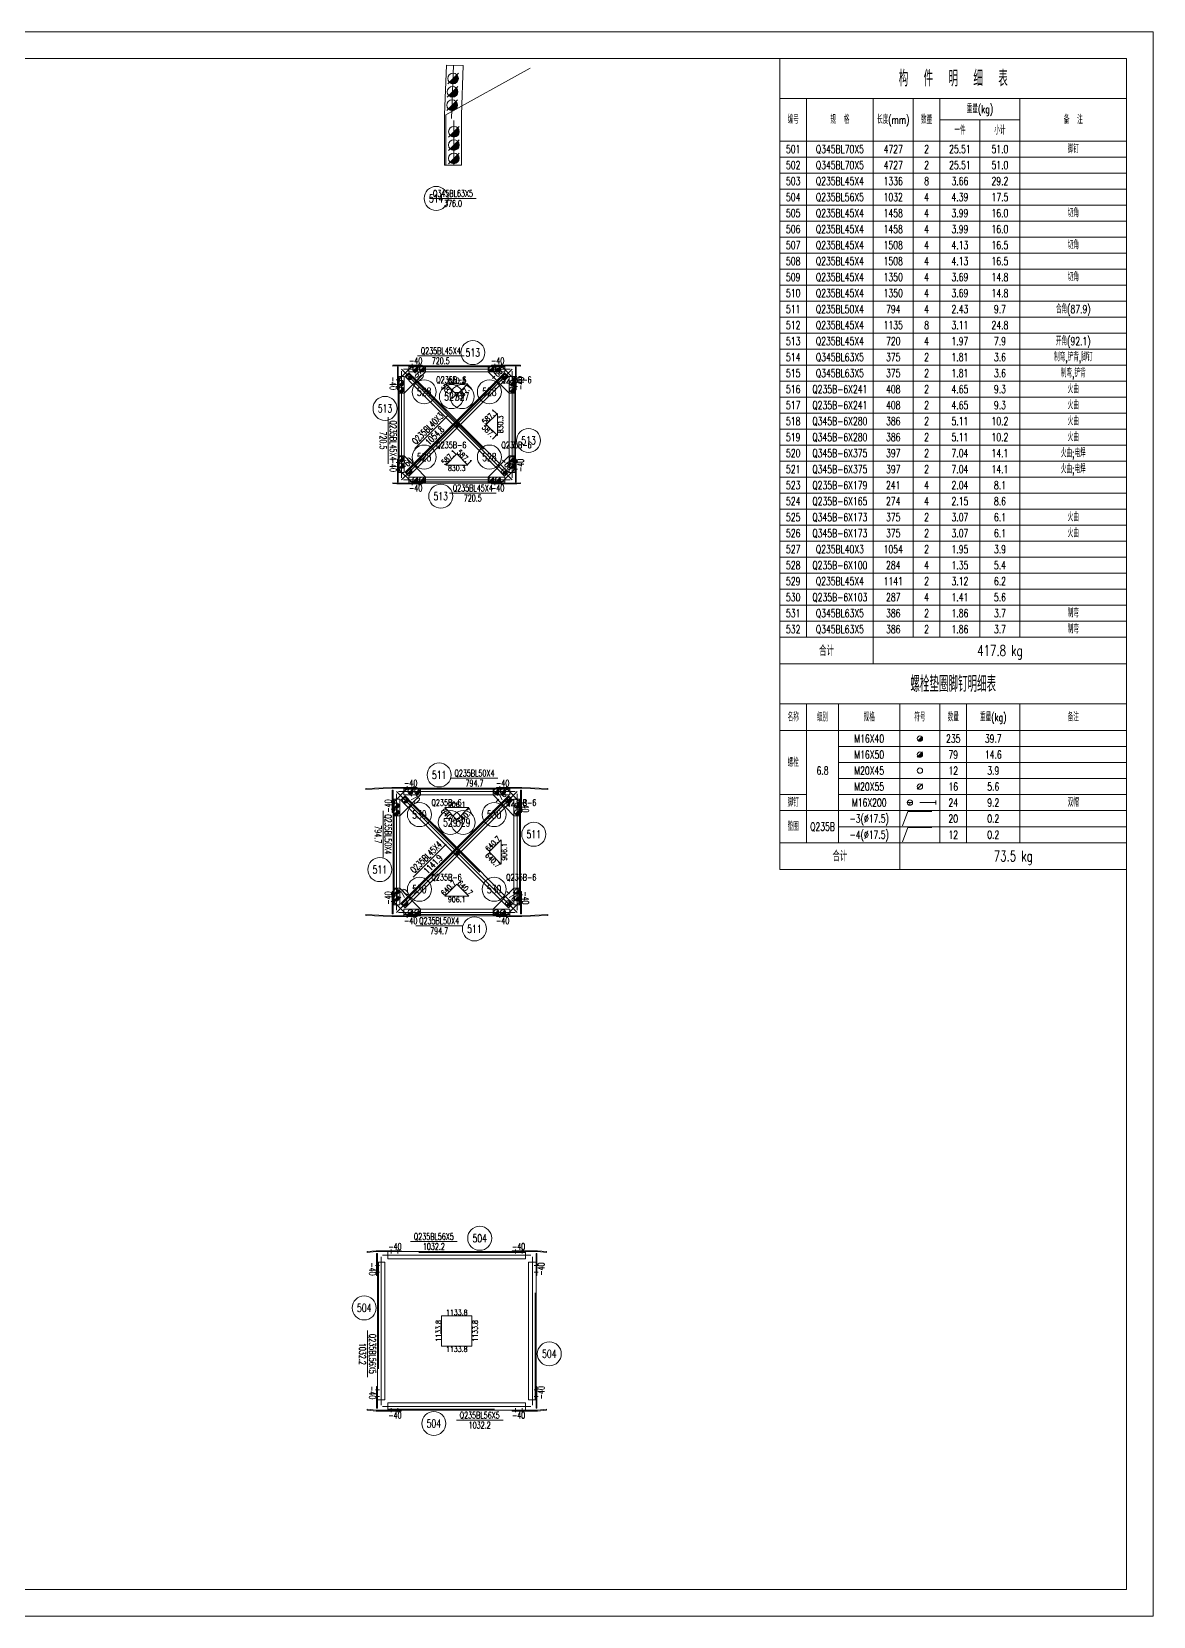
# Model space of a CAD drawing. Extents: x 0 to 841, y 0 to 594.
# Drawn here: x 420 to 841, y 0 to 594 of the extents above; entities that cross this region are included whole.
import ezdxf
from ezdxf.enums import TextEntityAlignment as Align

# ---------------------------------------------------------------- set-up
doc = ezdxf.new("R2010")
doc.units = 0
doc.header["$LTSCALE"] = 20
doc.header["$MEASUREMENT"] = 0
doc.linetypes.add('Dash', pattern=[2.75, 2, -0.75])
doc.linetypes.add('DashDot', pattern=[15.6, 9, -3, 0.6, -3])
doc.layers.get('0').update_dxf_attribs({"linetype": 'CONTINUOUS', "lineweight": 25})
doc.styles.get("Standard").update_dxf_attribs({"font": 'simplex', "width": 0.7, "bigfont": 'gbhzfs.shx'})

# ---------------------------------------------------------------- blocks, each defined once
blk = doc.blocks.new('M16X40S')
at = {"color": 3, "linetype": 'Continuous', "lineweight": 13}
blk.add_line((-0.707, -0.707), (0.707, 0.707), dxfattribs=at)
blk.add_circle((0, 0), 1, dxfattribs=at)
for radius in [0.9, 0.8, 0.7, 0.6, 0.5, 0.4, 0.3, 0.2, 0.1]:
    blk.add_arc((0, 0), radius, 225, 45, dxfattribs=at)
blk = doc.blocks.new('M16X50S')
at = {"color": 3, "linetype": 'Continuous', "lineweight": 13}
blk.add_line((-1, -1), (1, 1), dxfattribs=at)
blk.add_circle((0, 0), 1, dxfattribs=at)
for radius in [0.9, 0.8, 0.7, 0.6, 0.5, 0.4, 0.3, 0.2, 0.1]:
    blk.add_arc((0, 0), radius, 225, 45, dxfattribs=at)
blk = doc.blocks.new('M20X45S')
at = {"color": 3, "linetype": 'Continuous', "lineweight": 13}
blk.add_circle((0, 0), 1, dxfattribs=at)
blk = doc.blocks.new('M20X55S')
at = {"color": 3, "linetype": 'Continuous', "lineweight": 13}
blk.add_line((-1, -1), (1, 1), dxfattribs=at)
blk.add_circle((0, 0), 1, dxfattribs=at)
blk = doc.blocks.new('StepBoltML')
at = {"color": 3, "linetype": 'Continuous', "lineweight": 13}
for p, q in [((-4.75, 0), (-2.75, 0)), ((-3.75, 0), (-3.75, -1)), ((0, 0), (6, 0)), ((6, -0.75), (6, 0.75))]:
    blk.add_line(p, q, dxfattribs=at)
blk.add_circle((-3.75, 0), 1, dxfattribs=at)
blk = doc.blocks.new('WasherML')
at = {"color": 3, "linetype": 'Continuous', "lineweight": 13}
for p, q in [((-6.5, -2.7), (-4.5, 2.7)), ((-4.5, 2.7), (4.5, 2.7))]:
    blk.add_line(p, q, dxfattribs=at)

msp = doc.modelspace()

# ---------------------------------------------------------------- linework, layer by layer
at = {"color": 7, "linetype": 'Continuous', "lineweight": 18}
for p, q in [((0, 594), (841, 594)), ((841, 0), (841, 594)), ((25, 584), (831, 584)), ((831, 10), (831, 584)), ((25, 10), (831, 10)), ((0, 0), (841, 0))]:
    msp.add_line(p, q, dxfattribs=at)
at = {"color": 1, "linetype": 'Dash', "lineweight": 0}
for p, q in [((575.78, 562.87), (607.43, 580.36)), ((575.78, 544.02), (575.78, 562.87)), ((557.91, 464.78), (557.91, 459.78)), ((558.31, 464.78), (558.31, 428.78)), ((560.16, 464.78), (559.31, 464.78)), ((560.16, 458.53), (560.16, 464.78)), ((560.52, 464.71), (561.93, 466.13)), ((563.43, 461.8), (560.52, 464.71)), ((561.65, 465.84), (598.93, 428.57)), ((597.86, 468.34), (561.86, 468.34)), ((561.86, 467.34), (561.86, 466.49)), ((561.86, 466.49), (568.11, 466.49)), ((561.93, 466.13), (564.84, 463.22)), ((591.61, 466.49), (597.86, 466.49)), ((597.86, 466.49), (597.86, 467.34)), ((600.42, 464.78), (599.57, 464.78)), ((599.57, 464.78), (599.57, 458.53)), ((601.42, 428.78), (601.42, 464.78)), ((601.82, 459.78), (601.82, 464.78)), ((594.89, 463.22), (596.3, 461.8)), ((579.86, 445.37), (578.45, 446.78)), ((579.86, 448.2), (581.28, 446.78)), ((557.91, 433.78), (557.91, 428.78)), ((560.16, 428.78), (560.16, 435.03)), ((599.57, 435.03), (599.57, 428.78)), ((601.82, 428.78), (601.82, 433.78)), ((559.31, 428.78), (560.16, 428.78)), ((564.84, 430.34), (563.43, 431.76)), ((597.8, 427.44), (594.89, 430.34)), ((596.3, 431.76), (599.21, 428.85)), ((599.21, 428.85), (597.8, 427.44)), ((599.57, 428.78), (600.42, 428.78)), ((568.11, 427.07), (561.86, 427.07)), ((561.86, 427.07), (561.86, 426.22)), ((561.86, 425.22), (597.86, 425.22)), ((597.86, 427.07), (591.61, 427.07)), ((597.86, 426.22), (597.86, 427.07)), ((560.01, 310.02), (599.72, 310.02)), ((560.01, 307.92), (560.01, 309.02)), ((599.72, 309.02), (599.72, 307.92)), ((555.96, 301.37), (555.96, 306.37)), ((556.36, 266.66), (556.36, 306.37)), ((557.36, 306.37), (558.46, 306.37)), ((558.46, 306.37), (558.46, 300.12)), ((558.91, 305.92), (560.5, 307.51)), ((561.58, 303.25), (558.91, 305.92)), ((566.26, 307.92), (560.01, 307.92)), ((560.22, 307.23), (600.57, 266.87)), ((560.5, 307.51), (563.17, 304.84)), ((599.72, 307.92), (593.47, 307.92)), ((596.56, 304.84), (598.15, 303.25)), ((601.27, 300.12), (601.27, 306.37)), ((601.27, 306.37), (602.37, 306.37)), ((603.37, 306.37), (603.37, 266.66)), ((603.77, 306.37), (603.77, 301.37)), ((579.86, 284.96), (578.27, 286.55)), ((579.86, 288.15), (581.46, 286.55)), ((555.96, 266.66), (555.96, 271.66)), ((558.46, 272.91), (558.46, 266.66)), ((563.14, 268.24), (561.55, 269.83)), ((599.27, 265.56), (596.59, 268.24)), ((598.18, 269.83), (600.86, 267.15)), ((601.27, 266.66), (601.27, 272.91)), ((603.77, 271.66), (603.77, 266.66)), ((558.46, 266.66), (557.36, 266.66)), ((560.01, 264.02), (560.01, 265.12)), ((560.01, 265.12), (566.26, 265.12)), ((599.72, 263.02), (560.01, 263.02)), ((593.47, 265.12), (599.72, 265.12)), ((600.86, 267.15), (599.27, 265.56)), ((599.72, 265.12), (599.72, 264.02)), ((602.37, 266.66), (601.27, 266.66)), ((559.07, 136.74), (554.07, 136.74)), ((554.07, 136.74), (554.07, 136.73)), ((605.66, 136.74), (600.66, 136.74)), ((605.66, 136.73), (605.66, 136.74)), ((550.12, 132.78), (550.12, 127.78)), ((550.12, 132.78), (550.12, 132.78)), ((550.52, 132.78), (550.52, 81.2)), ((605.66, 136.34), (554.07, 136.34)), ((609.21, 81.2), (609.21, 132.78)), ((609.61, 127.78), (609.61, 132.78)), ((609.61, 132.78), (609.61, 132.78)), ((550.12, 86.2), (550.12, 81.2)), ((609.61, 81.2), (609.61, 86.2)), ((550.12, 81.2), (550.12, 81.2)), ((554.07, 77.65), (605.66, 77.65)), ((554.07, 77.25), (559.07, 77.25)), ((554.07, 77.25), (554.07, 77.25)), ((600.66, 77.25), (605.66, 77.25)), ((605.66, 77.25), (605.66, 77.25)), ((609.61, 81.2), (609.61, 81.2))]:
    msp.add_line(p, q, dxfattribs=at)
at = {"color": 2, "linetype": 'DashDot', "lineweight": 0}
for p, q in [((578.65, 581.4), (577.93, 561.48)), ((578.78, 544.02), (578.82, 560.68)), ((559.11, 467.54), (600.62, 426.02)), ((600.62, 467.54), (559.11, 426.02)), ((559.11, 466.78), (559.11, 426.78)), ((599.86, 467.54), (559.86, 467.54)), ((600.62, 426.78), (600.62, 466.78)), ((559.86, 426.02), (599.86, 426.02)), ((557.21, 309.17), (602.52, 263.87)), ((602.52, 309.17), (557.21, 263.87)), ((558.01, 309.17), (601.72, 309.17)), ((557.21, 264.66), (557.21, 308.37)), ((602.52, 308.37), (602.52, 264.66)), ((601.72, 263.87), (558.01, 263.87)), ((551.52, 134.78), (551.52, 79.2)), ((607.66, 135.34), (552.07, 135.34)), ((608.21, 79.2), (608.21, 134.78)), ((552.07, 78.65), (607.66, 78.65))]:
    msp.add_line(p, q, dxfattribs=at)
at = {"color": 7, "linetype": 'Continuous', "lineweight": 13}
for p, q in [((569.68, 531.51), (587.18, 531.51)), ((582.61, 472.49), (565.11, 472.49)), ((554.16, 449.53), (554.16, 432.03)), ((576.48, 450.11), (564.11, 437.74)), ((577.11, 421.07), (594.61, 421.07)), ((577.73, 314.17), (595.23, 314.17)), ((552.21, 284.39), (552.21, 301.89)), ((575.86, 289.45), (563.49, 277.07)), ((582, 258.87), (564.5, 258.87)), ((580.02, 140.49), (562.52, 140.49)), ((546.37, 107.14), (546.37, 89.64)), ((579.71, 73.5), (597.21, 73.5))]:
    msp.add_line(p, q, dxfattribs=at)
at = {"color": 7, "linetype": 'Continuous', "lineweight": 0}
for p, q in [((598.08, 465.84), (560.8, 428.57)), ((599.51, 307.23), (559.16, 266.87))]:
    msp.add_line(p, q, dxfattribs=at)
at = {"color": 1, "linetype": 'Continuous', "lineweight": 0}
for p, q in [((575.71, 462), (579.86, 457.85)), ((584.02, 462), (575.71, 462)), ((579.86, 457.85), (584.02, 462)), ((595.09, 450.93), (590.94, 446.78)), ((590.94, 446.78), (595.09, 442.63)), ((595.09, 442.63), (595.09, 450.93)), ((579.86, 435.71), (575.71, 431.56)), ((584.02, 431.56), (579.86, 435.71)), ((575.71, 431.56), (584.02, 431.56)), ((584.4, 303.13), (575.33, 303.13)), ((575.33, 303.13), (579.86, 298.6)), ((579.86, 298.6), (584.4, 303.13)), ((596.48, 291.05), (591.95, 286.52)), ((591.95, 286.52), (596.48, 281.99)), ((596.48, 281.99), (596.48, 291.05)), ((579.86, 274.44), (575.33, 269.91)), ((584.4, 269.91), (579.86, 274.44)), ((575.33, 269.91), (584.4, 269.91)), ((585.53, 112.66), (574.2, 112.66)), ((574.2, 112.66), (574.2, 101.32)), ((585.53, 101.32), (585.53, 112.66)), ((574.2, 101.32), (585.53, 101.32))]:
    msp.add_line(p, q, dxfattribs=at)
at = {"color": 3, "linetype": 'Continuous', "lineweight": 13}
for points in [[(701, 584), (701, 569), (831, 569), (831, 584)], [(701, 569), (701, 553), (711, 553), (711, 569)], [(711, 569), (711, 553), (736, 553), (736, 569)], [(736, 569), (736, 553), (751, 553), (751, 569)], [(751, 569), (751, 553), (761, 553), (761, 569)], [(761, 569), (761, 561), (791, 561), (791, 569)], [(791, 569), (791, 553), (831, 553), (831, 569)], [(761, 561), (761, 553), (776, 553), (776, 561)], [(776, 561), (776, 553), (791, 553), (791, 561)], [(701, 553), (701, 547), (711, 547), (711, 553)], [(711, 553), (711, 547), (736, 547), (736, 553)], [(736, 553), (736, 547), (751, 547), (751, 553)], [(751, 553), (751, 547), (761, 547), (761, 553)], [(761, 553), (761, 547), (776, 547), (776, 553)], [(776, 553), (776, 547), (791, 547), (791, 553)], [(791, 553), (791, 547), (831, 547), (831, 553)], [(701, 547), (701, 541), (711, 541), (711, 547)], [(711, 547), (711, 541), (736, 541), (736, 547)], [(736, 547), (736, 541), (751, 541), (751, 547)], [(751, 547), (751, 541), (761, 541), (761, 547)], [(761, 547), (761, 541), (776, 541), (776, 547)], [(776, 547), (776, 541), (791, 541), (791, 547)], [(791, 547), (791, 541), (831, 541), (831, 547)], [(701, 541), (701, 535), (711, 535), (711, 541)], [(711, 541), (711, 535), (736, 535), (736, 541)], [(736, 541), (736, 535), (751, 535), (751, 541)], [(751, 541), (751, 535), (761, 535), (761, 541)], [(761, 541), (761, 535), (776, 535), (776, 541)], [(776, 541), (776, 535), (791, 535), (791, 541)], [(791, 541), (791, 535), (831, 535), (831, 541)], [(701, 535), (701, 529), (711, 529), (711, 535)], [(711, 535), (711, 529), (736, 529), (736, 535)], [(736, 535), (736, 529), (751, 529), (751, 535)], [(751, 535), (751, 529), (761, 529), (761, 535)], [(761, 535), (761, 529), (776, 529), (776, 535)], [(776, 535), (776, 529), (791, 529), (791, 535)], [(791, 535), (791, 529), (831, 529), (831, 535)], [(701, 529), (701, 523), (711, 523), (711, 529)], [(711, 529), (711, 523), (736, 523), (736, 529)], [(736, 529), (736, 523), (751, 523), (751, 529)], [(751, 529), (751, 523), (761, 523), (761, 529)], [(761, 529), (761, 523), (776, 523), (776, 529)], [(776, 529), (776, 523), (791, 523), (791, 529)], [(791, 529), (791, 523), (831, 523), (831, 529)], [(701, 523), (701, 517), (711, 517), (711, 523)], [(711, 523), (711, 517), (736, 517), (736, 523)], [(736, 523), (736, 517), (751, 517), (751, 523)], [(751, 523), (751, 517), (761, 517), (761, 523)], [(761, 523), (761, 517), (776, 517), (776, 523)], [(776, 523), (776, 517), (791, 517), (791, 523)], [(791, 523), (791, 517), (831, 517), (831, 523)], [(701, 517), (701, 511), (711, 511), (711, 517)], [(711, 517), (711, 511), (736, 511), (736, 517)], [(736, 517), (736, 511), (751, 511), (751, 517)], [(751, 517), (751, 511), (761, 511), (761, 517)], [(761, 517), (761, 511), (776, 511), (776, 517)], [(776, 517), (776, 511), (791, 511), (791, 517)], [(791, 517), (791, 511), (831, 511), (831, 517)], [(701, 511), (701, 505), (711, 505), (711, 511)], [(711, 511), (711, 505), (736, 505), (736, 511)], [(736, 511), (736, 505), (751, 505), (751, 511)], [(751, 511), (751, 505), (761, 505), (761, 511)], [(761, 511), (761, 505), (776, 505), (776, 511)], [(776, 511), (776, 505), (791, 505), (791, 511)], [(791, 511), (791, 505), (831, 505), (831, 511)], [(701, 505), (701, 499), (711, 499), (711, 505)], [(711, 505), (711, 499), (736, 499), (736, 505)], [(736, 505), (736, 499), (751, 499), (751, 505)], [(751, 505), (751, 499), (761, 499), (761, 505)], [(761, 505), (761, 499), (776, 499), (776, 505)], [(776, 505), (776, 499), (791, 499), (791, 505)], [(791, 505), (791, 499), (831, 499), (831, 505)], [(701, 499), (701, 493), (711, 493), (711, 499)], [(711, 499), (711, 493), (736, 493), (736, 499)], [(736, 499), (736, 493), (751, 493), (751, 499)], [(751, 499), (751, 493), (761, 493), (761, 499)], [(761, 499), (761, 493), (776, 493), (776, 499)], [(776, 499), (776, 493), (791, 493), (791, 499)], [(791, 499), (791, 493), (831, 493), (831, 499)], [(701, 493), (701, 487), (711, 487), (711, 493)], [(711, 493), (711, 487), (736, 487), (736, 493)], [(736, 493), (736, 487), (751, 487), (751, 493)], [(751, 493), (751, 487), (761, 487), (761, 493)], [(761, 493), (761, 487), (776, 487), (776, 493)], [(776, 493), (776, 487), (791, 487), (791, 493)], [(791, 493), (791, 487), (831, 487), (831, 493)], [(701, 487), (701, 481), (711, 481), (711, 487)], [(711, 487), (711, 481), (736, 481), (736, 487)], [(736, 487), (736, 481), (751, 481), (751, 487)], [(751, 487), (751, 481), (761, 481), (761, 487)], [(761, 487), (761, 481), (776, 481), (776, 487)], [(776, 487), (776, 481), (791, 481), (791, 487)], [(791, 487), (791, 481), (831, 481), (831, 487)], [(701, 481), (701, 475), (711, 475), (711, 481)], [(711, 481), (711, 475), (736, 475), (736, 481)], [(736, 481), (736, 475), (751, 475), (751, 481)], [(751, 481), (751, 475), (761, 475), (761, 481)], [(761, 481), (761, 475), (776, 475), (776, 481)], [(776, 481), (776, 475), (791, 475), (791, 481)], [(791, 481), (791, 475), (831, 475), (831, 481)], [(701, 475), (701, 469), (711, 469), (711, 475)], [(711, 475), (711, 469), (736, 469), (736, 475)], [(736, 475), (736, 469), (751, 469), (751, 475)], [(751, 475), (751, 469), (761, 469), (761, 475)], [(761, 475), (761, 469), (776, 469), (776, 475)], [(776, 475), (776, 469), (791, 469), (791, 475)], [(791, 475), (791, 469), (831, 469), (831, 475)], [(701, 469), (701, 463), (711, 463), (711, 469)], [(711, 469), (711, 463), (736, 463), (736, 469)], [(736, 469), (736, 463), (751, 463), (751, 469)], [(751, 469), (751, 463), (761, 463), (761, 469)], [(761, 469), (761, 463), (776, 463), (776, 469)], [(776, 469), (776, 463), (791, 463), (791, 469)], [(791, 469), (791, 463), (831, 463), (831, 469)], [(701, 463), (701, 457), (711, 457), (711, 463)], [(711, 463), (711, 457), (736, 457), (736, 463)], [(736, 463), (736, 457), (751, 457), (751, 463)], [(751, 463), (751, 457), (761, 457), (761, 463)], [(761, 463), (761, 457), (776, 457), (776, 463)], [(776, 463), (776, 457), (791, 457), (791, 463)], [(791, 463), (791, 457), (831, 457), (831, 463)], [(701, 457), (701, 451), (711, 451), (711, 457)], [(711, 457), (711, 451), (736, 451), (736, 457)], [(736, 457), (736, 451), (751, 451), (751, 457)], [(751, 457), (751, 451), (761, 451), (761, 457)], [(761, 457), (761, 451), (776, 451), (776, 457)], [(776, 457), (776, 451), (791, 451), (791, 457)], [(791, 457), (791, 451), (831, 451), (831, 457)], [(701, 451), (701, 445), (711, 445), (711, 451)], [(711, 451), (711, 445), (736, 445), (736, 451)], [(736, 451), (736, 445), (751, 445), (751, 451)], [(751, 451), (751, 445), (761, 445), (761, 451)], [(761, 451), (761, 445), (776, 445), (776, 451)], [(776, 451), (776, 445), (791, 445), (791, 451)], [(791, 451), (791, 445), (831, 445), (831, 451)], [(701, 445), (701, 439), (711, 439), (711, 445)], [(711, 445), (711, 439), (736, 439), (736, 445)], [(736, 445), (736, 439), (751, 439), (751, 445)], [(751, 445), (751, 439), (761, 439), (761, 445)], [(761, 445), (761, 439), (776, 439), (776, 445)], [(776, 445), (776, 439), (791, 439), (791, 445)], [(791, 445), (791, 439), (831, 439), (831, 445)], [(701, 439), (701, 433), (711, 433), (711, 439)], [(711, 439), (711, 433), (736, 433), (736, 439)], [(736, 439), (736, 433), (751, 433), (751, 439)], [(751, 439), (751, 433), (761, 433), (761, 439)], [(761, 439), (761, 433), (776, 433), (776, 439)], [(776, 439), (776, 433), (791, 433), (791, 439)], [(791, 439), (791, 433), (831, 433), (831, 439)], [(701, 433), (701, 427), (711, 427), (711, 433)], [(711, 433), (711, 427), (736, 427), (736, 433)], [(736, 433), (736, 427), (751, 427), (751, 433)], [(751, 433), (751, 427), (761, 427), (761, 433)], [(761, 433), (761, 427), (776, 427), (776, 433)], [(776, 433), (776, 427), (791, 427), (791, 433)], [(791, 433), (791, 427), (831, 427), (831, 433)], [(701, 427), (701, 421), (711, 421), (711, 427)], [(711, 427), (711, 421), (736, 421), (736, 427)], [(736, 427), (736, 421), (751, 421), (751, 427)], [(751, 427), (751, 421), (761, 421), (761, 427)], [(761, 427), (761, 421), (776, 421), (776, 427)], [(776, 427), (776, 421), (791, 421), (791, 427)], [(791, 427), (791, 421), (831, 421), (831, 427)], [(701, 421), (701, 415), (711, 415), (711, 421)], [(711, 421), (711, 415), (736, 415), (736, 421)], [(736, 421), (736, 415), (751, 415), (751, 421)], [(751, 421), (751, 415), (761, 415), (761, 421)], [(761, 421), (761, 415), (776, 415), (776, 421)], [(776, 421), (776, 415), (791, 415), (791, 421)], [(791, 421), (791, 415), (831, 415), (831, 421)], [(701, 415), (701, 409), (711, 409), (711, 415)], [(711, 415), (711, 409), (736, 409), (736, 415)], [(736, 415), (736, 409), (751, 409), (751, 415)], [(751, 415), (751, 409), (761, 409), (761, 415)], [(761, 415), (761, 409), (776, 409), (776, 415)], [(776, 415), (776, 409), (791, 409), (791, 415)], [(791, 415), (791, 409), (831, 409), (831, 415)], [(701, 409), (701, 403), (711, 403), (711, 409)], [(711, 409), (711, 403), (736, 403), (736, 409)], [(736, 409), (736, 403), (751, 403), (751, 409)], [(751, 409), (751, 403), (761, 403), (761, 409)], [(761, 409), (761, 403), (776, 403), (776, 409)], [(776, 409), (776, 403), (791, 403), (791, 409)], [(791, 409), (791, 403), (831, 403), (831, 409)], [(701, 403), (701, 397), (711, 397), (711, 403)], [(711, 403), (711, 397), (736, 397), (736, 403)], [(736, 403), (736, 397), (751, 397), (751, 403)], [(751, 403), (751, 397), (761, 397), (761, 403)], [(761, 403), (761, 397), (776, 397), (776, 403)], [(776, 403), (776, 397), (791, 397), (791, 403)], [(791, 403), (791, 397), (831, 397), (831, 403)], [(701, 397), (701, 391), (711, 391), (711, 397)], [(711, 397), (711, 391), (736, 391), (736, 397)], [(736, 397), (736, 391), (751, 391), (751, 397)], [(751, 397), (751, 391), (761, 391), (761, 397)], [(761, 397), (761, 391), (776, 391), (776, 397)], [(776, 397), (776, 391), (791, 391), (791, 397)], [(791, 397), (791, 391), (831, 391), (831, 397)], [(701, 391), (701, 385), (711, 385), (711, 391)], [(711, 391), (711, 385), (736, 385), (736, 391)], [(736, 391), (736, 385), (751, 385), (751, 391)], [(751, 391), (751, 385), (761, 385), (761, 391)], [(761, 391), (761, 385), (776, 385), (776, 391)], [(776, 391), (776, 385), (791, 385), (791, 391)], [(791, 391), (791, 385), (831, 385), (831, 391)], [(701, 385), (701, 379), (711, 379), (711, 385)], [(711, 385), (711, 379), (736, 379), (736, 385)], [(736, 385), (736, 379), (751, 379), (751, 385)], [(751, 385), (751, 379), (761, 379), (761, 385)], [(761, 385), (761, 379), (776, 379), (776, 385)], [(776, 385), (776, 379), (791, 379), (791, 385)], [(791, 385), (791, 379), (831, 379), (831, 385)], [(701, 379), (701, 373), (711, 373), (711, 379)], [(711, 379), (711, 373), (736, 373), (736, 379)], [(736, 379), (736, 373), (751, 373), (751, 379)], [(751, 379), (751, 373), (761, 373), (761, 379)], [(761, 379), (761, 373), (776, 373), (776, 379)], [(776, 379), (776, 373), (791, 373), (791, 379)], [(791, 379), (791, 373), (831, 373), (831, 379)], [(701, 373), (701, 367), (711, 367), (711, 373)], [(711, 373), (711, 367), (736, 367), (736, 373)], [(736, 373), (736, 367), (751, 367), (751, 373)], [(751, 373), (751, 367), (761, 367), (761, 373)], [(761, 373), (761, 367), (776, 367), (776, 373)], [(776, 373), (776, 367), (791, 367), (791, 373)], [(791, 373), (791, 367), (831, 367), (831, 373)], [(701, 367), (701, 357), (736, 357), (736, 367)], [(736, 367), (736, 357), (831, 357), (831, 367)], [(701, 357), (701, 342), (831, 342), (831, 357)], [(701, 342), (701, 332), (711, 332), (711, 342)], [(711, 342), (711, 332), (723, 332), (723, 342)], [(723, 342), (723, 332), (746, 332), (746, 342)], [(746, 342), (746, 332), (761, 332), (761, 342)], [(761, 342), (761, 332), (771, 332), (771, 342)], [(771, 342), (771, 332), (791, 332), (791, 342)], [(791, 342), (791, 332), (831, 332), (831, 342)], [(701, 332), (701, 308), (711, 308), (711, 332)], [(711, 332), (711, 302), (723, 302), (723, 332)], [(723, 332), (723, 326), (746, 326), (746, 332)], [(746, 332), (746, 326), (761, 326), (761, 332)], [(761, 332), (761, 326), (771, 326), (771, 332)], [(771, 332), (771, 326), (791, 326), (791, 332)], [(791, 332), (791, 326), (831, 326), (831, 332)], [(723, 326), (723, 320), (746, 320), (746, 326)], [(746, 326), (746, 320), (761, 320), (761, 326)], [(761, 326), (761, 320), (771, 320), (771, 326)], [(771, 326), (771, 320), (791, 320), (791, 326)], [(791, 326), (791, 320), (831, 320), (831, 326)], [(723, 320), (723, 314), (746, 314), (746, 320)], [(746, 320), (746, 314), (761, 314), (761, 320)], [(761, 320), (761, 314), (771, 314), (771, 320)], [(771, 320), (771, 314), (791, 314), (791, 320)], [(791, 320), (791, 314), (831, 314), (831, 320)], [(723, 314), (723, 308), (746, 308), (746, 314)], [(746, 314), (746, 308), (761, 308), (761, 314)], [(761, 314), (761, 308), (771, 308), (771, 314)], [(771, 314), (771, 308), (791, 308), (791, 314)], [(791, 314), (791, 308), (831, 308), (831, 314)], [(701, 308), (701, 302), (711, 302), (711, 308)], [(723, 308), (723, 302), (746, 302), (746, 308)], [(746, 308), (746, 302), (761, 302), (761, 308)], [(761, 308), (761, 302), (771, 302), (771, 308)], [(771, 308), (771, 302), (791, 302), (791, 308)], [(791, 308), (791, 302), (831, 302), (831, 308)], [(701, 302), (701, 290), (711, 290), (711, 302)], [(711, 302), (711, 290), (723, 290), (723, 302)], [(723, 302), (723, 296), (746, 296), (746, 302)], [(746, 302), (746, 296), (761, 296), (761, 302)], [(761, 302), (761, 296), (771, 296), (771, 302)], [(771, 302), (771, 296), (791, 296), (791, 302)], [(791, 302), (791, 296), (831, 296), (831, 302)], [(723, 296), (723, 290), (746, 290), (746, 296)], [(746, 296), (746, 290), (761, 290), (761, 296)], [(761, 296), (761, 290), (771, 290), (771, 296)], [(771, 296), (771, 290), (791, 290), (791, 296)], [(791, 296), (791, 290), (831, 290), (831, 296)], [(701, 290), (701, 280), (746, 280), (746, 290)], [(746, 290), (746, 280), (831, 280), (831, 290)]]:
    msp.add_lwpolyline(points, close=True, dxfattribs=at)
at = {"color": 7, "linetype": 'Continuous', "lineweight": 0}
for points in [[(575.28, 562.87), (575.96, 581.5)], [(575.96, 581.5), (582.25, 581.27)], [(582.25, 581.27), (581.58, 562.87)], [(575.28, 544.02), (575.28, 562.87)], [(581.58, 562.87), (581.58, 544.02)], [(581.58, 544.02), (575.28, 544.02)], [(555.92, 468.97), (557.4, 469.04)], [(555.93, 468.67), (555.92, 468.97)], [(557.41, 468.74), (555.93, 468.67)], [(557.4, 469.04), (566.86, 469.04)], [(566.86, 468.74), (557.41, 468.74)], [(557.61, 459.78), (557.61, 468.37)], [(557.61, 468.37), (557.91, 468.37)], [(557.91, 468.37), (557.91, 459.78)], [(559.31, 464.78), (557.91, 464.78)], [(563.11, 468.59), (558.06, 463.53)], [(558.06, 463.53), (558.06, 458.53)], [(560.16, 458.53), (568.11, 466.49)], [(597.8, 466.13), (560.52, 428.85)], [(597.86, 468.74), (561.86, 468.74)], [(561.86, 468.74), (561.86, 467.34)], [(561.93, 427.44), (599.21, 464.71)], [(568.11, 468.59), (563.11, 468.59)], [(566.86, 469.04), (566.86, 468.74)], [(568.11, 466.49), (568.11, 468.59)], [(568.11, 466.49), (591.61, 466.49)], [(596.61, 468.59), (591.61, 468.59)], [(591.61, 468.59), (591.61, 466.49)], [(591.61, 466.49), (594.89, 463.22)], [(602.33, 469.04), (592.86, 469.04)], [(592.86, 469.04), (592.86, 468.74)], [(592.86, 468.74), (602.32, 468.74)], [(601.67, 463.53), (596.61, 468.59)], [(599.21, 464.71), (597.8, 466.13)], [(597.86, 467.34), (597.86, 468.74)], [(601.82, 464.78), (600.42, 464.78)], [(601.67, 458.53), (601.67, 463.53)], [(601.82, 459.78), (601.82, 468.39)], [(601.82, 468.39), (602.12, 468.39)], [(602.12, 468.39), (602.12, 459.78)], [(602.32, 468.74), (603.8, 468.67)], [(603.81, 468.97), (602.33, 469.04)], [(603.8, 468.67), (603.81, 468.97)], [(557.91, 459.78), (557.61, 459.78)], [(557.91, 459.78), (557.91, 433.78)], [(558.06, 458.53), (560.16, 458.53)], [(560.16, 435.03), (560.16, 458.53)], [(578.45, 446.78), (563.43, 461.8)], [(564.84, 463.22), (579.86, 448.2)], [(596.3, 461.8), (599.57, 458.53)], [(599.57, 458.53), (599.57, 435.03)], [(599.57, 458.53), (601.67, 458.53)], [(601.82, 433.78), (601.82, 459.78)], [(602.12, 459.78), (601.82, 459.78)], [(581.28, 446.78), (596.3, 431.76)], [(594.89, 430.34), (579.86, 445.37)], [(557.61, 425.17), (557.61, 433.78)], [(557.61, 433.78), (557.91, 433.78)], [(557.91, 433.78), (557.91, 425.17)], [(560.16, 435.03), (558.06, 435.03)], [(558.06, 435.03), (558.06, 430.03)], [(563.43, 431.76), (560.16, 435.03)], [(599.57, 435.03), (591.61, 427.07)], [(601.67, 435.03), (599.57, 435.03)], [(601.67, 430.03), (601.67, 435.03)], [(601.82, 425.19), (601.82, 433.78)], [(601.82, 433.78), (602.12, 433.78)], [(602.12, 433.78), (602.12, 425.19)], [(557.91, 428.78), (559.31, 428.78)], [(558.06, 430.03), (563.11, 424.97)], [(560.52, 428.85), (561.93, 427.44)], [(568.11, 427.07), (564.84, 430.34)], [(596.61, 424.97), (601.67, 430.03)], [(600.42, 428.78), (601.82, 428.78)], [(555.93, 424.89), (555.92, 424.59)], [(555.92, 424.59), (557.4, 424.52)], [(557.41, 424.82), (555.93, 424.89)], [(557.4, 424.52), (566.86, 424.52)], [(566.86, 424.82), (557.41, 424.82)], [(557.91, 425.17), (557.61, 425.17)], [(561.86, 426.22), (561.86, 424.82)], [(561.86, 424.82), (597.86, 424.82)], [(563.11, 424.97), (568.11, 424.97)], [(566.86, 424.52), (566.86, 424.82)], [(591.61, 427.07), (568.11, 427.07)], [(568.11, 424.97), (568.11, 427.07)], [(591.61, 427.07), (591.61, 424.97)], [(591.61, 424.97), (596.61, 424.97)], [(592.86, 424.82), (602.32, 424.82)], [(592.86, 424.52), (592.86, 424.82)], [(602.33, 424.52), (592.86, 424.52)], [(597.86, 424.82), (597.86, 426.22)], [(602.12, 425.19), (601.82, 425.19)], [(602.32, 424.82), (603.8, 424.89)], [(603.81, 424.59), (602.33, 424.52)], [(603.8, 424.89), (603.81, 424.59)], [(545.74, 310.28), (555.46, 310.72)], [(545.75, 309.98), (545.74, 310.28)], [(555.46, 310.42), (545.75, 309.98)], [(555.46, 310.72), (565.01, 310.72)], [(565.01, 310.42), (555.46, 310.42)], [(555.66, 301.37), (555.66, 309.67)], [(555.66, 309.67), (555.96, 309.67)], [(555.96, 309.67), (555.96, 301.37)], [(561.26, 310.27), (556.11, 305.12)], [(560.01, 310.42), (599.72, 310.42)], [(560.01, 309.02), (560.01, 310.42)], [(566.26, 310.27), (561.26, 310.27)], [(565.01, 310.72), (565.01, 310.42)], [(566.26, 307.92), (566.26, 310.27)], [(598.47, 310.27), (593.47, 310.27)], [(593.47, 310.27), (593.47, 307.92)], [(604.27, 310.72), (594.72, 310.72)], [(594.72, 310.72), (594.72, 310.42)], [(594.72, 310.42), (604.27, 310.42)], [(603.62, 305.12), (598.47, 310.27)], [(599.72, 310.42), (599.72, 309.02)], [(603.77, 309.67), (603.77, 301.37)], [(604.07, 309.67), (603.77, 309.67)], [(604.07, 301.37), (604.07, 309.67)], [(613.99, 310.28), (604.27, 310.72)], [(604.27, 310.42), (613.98, 309.98)], [(613.98, 309.98), (613.99, 310.28)], [(555.96, 306.37), (557.36, 306.37)], [(556.11, 305.12), (556.11, 300.12)], [(558.46, 300.12), (566.26, 307.92)], [(599.23, 307.51), (558.87, 267.15)], [(560.46, 265.56), (600.82, 305.92)], [(578.27, 286.55), (561.58, 303.25)], [(563.17, 304.84), (579.86, 288.15)], [(593.47, 307.92), (566.26, 307.92)], [(593.47, 307.92), (596.56, 304.84)], [(598.15, 303.25), (601.27, 300.12)], [(600.82, 305.92), (599.23, 307.51)], [(602.37, 306.37), (603.77, 306.37)], [(603.62, 300.12), (603.62, 305.12)], [(555.96, 301.37), (555.66, 301.37)], [(555.96, 271.66), (555.96, 301.37)], [(556.11, 300.12), (558.46, 300.12)], [(558.46, 300.12), (558.46, 272.91)], [(601.27, 272.91), (601.27, 300.12)], [(601.27, 300.12), (603.62, 300.12)], [(603.77, 301.37), (603.77, 271.66)], [(603.77, 301.37), (604.07, 301.37)], [(581.46, 286.55), (598.18, 269.83)], [(596.59, 268.24), (579.86, 284.96)], [(555.96, 271.66), (555.66, 271.66)], [(555.66, 271.66), (555.66, 263.37)], [(555.96, 263.37), (555.96, 271.66)], [(558.46, 272.91), (556.11, 272.91)], [(556.11, 272.91), (556.11, 267.91)], [(556.11, 267.91), (561.26, 262.77)], [(561.55, 269.83), (558.46, 272.91)], [(566.26, 265.12), (563.14, 268.24)], [(601.27, 272.91), (593.47, 265.12)], [(598.47, 262.77), (603.62, 267.91)], [(603.62, 272.91), (601.27, 272.91)], [(603.62, 267.91), (603.62, 272.91)], [(603.77, 263.37), (603.77, 271.66)], [(603.77, 271.66), (604.07, 271.66)], [(604.07, 271.66), (604.07, 263.37)], [(545.75, 263.06), (545.74, 262.76)], [(545.74, 262.76), (555.46, 262.32)], [(555.46, 262.62), (545.75, 263.06)], [(565.01, 262.62), (555.46, 262.62)], [(555.46, 262.32), (565.01, 262.32)], [(555.66, 263.37), (555.96, 263.37)], [(557.36, 266.66), (555.96, 266.66)], [(558.87, 267.15), (560.46, 265.56)], [(560.01, 262.62), (560.01, 264.02)], [(599.72, 262.62), (560.01, 262.62)], [(561.26, 262.77), (566.26, 262.77)], [(565.01, 262.32), (565.01, 262.62)], [(566.26, 265.12), (593.47, 265.12)], [(566.26, 262.77), (566.26, 265.12)], [(593.47, 265.12), (593.47, 262.77)], [(593.47, 262.77), (598.47, 262.77)], [(594.72, 262.62), (604.27, 262.62)], [(594.72, 262.32), (594.72, 262.62)], [(604.27, 262.32), (594.72, 262.32)], [(599.72, 264.02), (599.72, 262.62)], [(603.77, 266.66), (602.37, 266.66)], [(604.07, 263.37), (603.77, 263.37)], [(604.27, 262.62), (613.98, 263.06)], [(613.99, 262.76), (604.27, 262.32)], [(613.98, 263.06), (613.99, 262.76)], [(546.21, 136.69), (549.61, 137.03)], [(546.24, 136.39), (546.21, 136.69)], [(549.62, 136.73), (546.24, 136.39)], [(549.61, 137.03), (559.07, 137.03)], [(559.07, 136.73), (549.62, 136.73)], [(554.07, 136.73), (554.07, 133.94)], [(559.07, 137.03), (559.07, 136.73)], [(600.66, 136.74), (559.07, 136.74)], [(610.12, 137.03), (600.66, 137.03)], [(600.66, 137.03), (600.66, 136.73)], [(600.66, 136.73), (610.11, 136.73)], [(605.66, 133.94), (605.66, 136.73)], [(610.11, 136.73), (613.49, 136.39)], [(613.52, 136.69), (610.12, 137.03)], [(613.49, 136.39), (613.52, 136.69)], [(549.82, 127.78), (549.82, 135.98)], [(549.82, 135.98), (550.12, 135.98)], [(550.12, 135.98), (550.12, 127.78)], [(552.92, 132.78), (550.12, 132.78)], [(552.92, 81.2), (552.92, 132.78)], [(554.07, 133.94), (605.66, 133.94)], [(609.61, 132.78), (606.81, 132.78)], [(606.81, 132.78), (606.81, 81.2)], [(609.61, 135.98), (609.61, 127.78)], [(609.91, 135.98), (609.61, 135.98)], [(609.91, 127.78), (609.91, 135.98)], [(550.12, 127.78), (549.82, 127.78)], [(550.12, 127.78), (550.12, 86.2)], [(609.61, 86.2), (609.61, 127.78)], [(609.61, 127.78), (609.91, 127.78)], [(550.12, 86.2), (549.82, 86.2)], [(549.82, 86.2), (549.82, 78)], [(550.12, 78), (550.12, 86.2)], [(609.61, 78), (609.61, 86.2)], [(609.61, 86.2), (609.91, 86.2)], [(609.91, 86.2), (609.91, 78)], [(546.24, 77.59), (546.21, 77.29)], [(546.21, 77.29), (549.61, 76.95)], [(549.62, 77.25), (546.24, 77.59)], [(559.07, 77.25), (549.62, 77.25)], [(549.82, 78), (550.12, 78)], [(550.12, 81.2), (552.92, 81.2)], [(605.66, 80.05), (554.07, 80.05)], [(554.07, 80.05), (554.07, 77.25)], [(559.07, 77.25), (600.66, 77.25)], [(559.07, 76.95), (559.07, 77.25)], [(600.66, 77.25), (610.11, 77.25)], [(600.66, 76.95), (600.66, 77.25)], [(605.66, 77.25), (605.66, 80.05)], [(606.81, 81.2), (609.61, 81.2)], [(609.91, 78), (609.61, 78)], [(610.11, 77.25), (613.49, 77.59)], [(613.52, 77.29), (610.12, 76.95)], [(613.49, 77.59), (613.52, 77.29)], [(549.61, 76.95), (559.07, 76.95)], [(610.12, 76.95), (600.66, 76.95)]]:
    msp.add_lwpolyline(points, dxfattribs=at)
at = {"color": 3, "linetype": 'Continuous', "lineweight": 20}
for points in [[(563.11, 469.49), (563.11, 467.99)], [(565.61, 469.49), (565.61, 467.99)], [(594.11, 469.49), (594.11, 467.99)], [(596.61, 469.49), (596.61, 467.99)], [(557.16, 463.53), (558.66, 463.53)], [(602.57, 463.53), (601.07, 463.53)], [(557.16, 461.03), (558.66, 461.03)], [(602.57, 461.03), (601.07, 461.03)], [(557.16, 432.53), (558.66, 432.53)], [(557.16, 430.03), (558.66, 430.03)], [(602.57, 432.53), (601.07, 432.53)], [(602.57, 430.03), (601.07, 430.03)], [(563.11, 424.07), (563.11, 425.57)], [(565.61, 424.07), (565.61, 425.57)], [(594.11, 424.07), (594.11, 425.57)], [(596.61, 424.07), (596.61, 425.57)], [(561.26, 311.17), (561.26, 309.67)], [(563.76, 311.17), (563.76, 309.67)], [(595.97, 311.17), (595.97, 309.67)], [(598.47, 311.17), (598.47, 309.67)], [(555.21, 305.12), (556.71, 305.12)], [(604.52, 305.12), (603.02, 305.12)], [(555.21, 302.62), (556.71, 302.62)], [(604.52, 302.62), (603.02, 302.62)], [(555.21, 270.41), (556.71, 270.41)], [(555.21, 267.91), (556.71, 267.91)], [(604.52, 270.41), (603.02, 270.41)], [(604.52, 267.91), (603.02, 267.91)], [(561.26, 261.87), (561.26, 263.37)], [(563.76, 261.87), (563.76, 263.37)], [(595.97, 261.87), (595.97, 263.37)], [(598.47, 261.87), (598.47, 263.37)], [(555.32, 137.49), (555.32, 135.99)], [(557.82, 137.49), (557.82, 135.99)], [(601.91, 137.49), (601.91, 135.99)], [(604.41, 137.49), (604.41, 135.99)], [(549.37, 131.53), (550.87, 131.53)], [(610.36, 131.53), (608.86, 131.53)], [(549.37, 129.03), (550.87, 129.03)], [(610.36, 129.03), (608.86, 129.03)], [(549.37, 84.95), (550.87, 84.95)], [(610.36, 84.95), (608.86, 84.95)], [(549.37, 82.45), (550.87, 82.45)], [(555.32, 76.5), (555.32, 78)], [(557.82, 76.5), (557.82, 78)], [(601.91, 76.5), (601.91, 78)], [(604.41, 76.5), (604.41, 78)], [(610.36, 82.45), (608.86, 82.45)]]:
    msp.add_lwpolyline(points, dxfattribs=at)
at = {"color": 7, "linetype": 'Continuous', "lineweight": 13}
for centre in [(572.13, 531.51), (585.86, 473.69), (567.64, 459.01), (592.09, 459.01), (577.86, 457.2), (581.87, 457.2), (552.96, 452.78), (606.77, 440.78), (567.64, 434.55), (592.09, 434.55), (573.86, 419.87), (573.25, 315.37), (565.86, 300.52), (593.87, 300.52), (577.45, 297.56), (582.28, 297.56), (608.72, 293.14), (551.01, 279.9), (565.86, 272.52), (593.87, 272.52), (586.48, 257.67), (588.46, 141.69), (545.17, 115.59), (614.56, 98.39), (571.27, 72.3)]:
    msp.add_circle(centre, 4.5, dxfattribs=at)

# ---------------------------------------------------------------- block references
at = {"color": 3, "linetype": 'Continuous', "lineweight": 13, "xscale": 2.000000000000455, "yscale": 2.000000000000455, "zscale": 2.000000000000455}
for p in [(578.48, 576.45), (578.29, 571.46), (578.11, 566.46), (578.81, 556.52), (578.79, 551.52), (578.78, 546.52)]:
    msp.add_blockref('M16X50S', p, dxfattribs=at)
at = {"color": 3, "linetype": 'Continuous', "lineweight": 13}
for name, p in [('M16X40S', (562.11, 464.53)), ('M16X40S', (564.36, 467.54)), ('M16X40S', (566.86, 467.54)), ('M16X40S', (592.86, 467.54)), ('M16X40S', (595.36, 467.54)), ('M16X40S', (597.62, 464.53)), ('M16X40S', (559.11, 462.28)), ('M16X40S', (559.11, 459.78)), ('M16X40S', (600.62, 462.28)), ('M16X40S', (600.62, 459.78)), ('M16X40S', (579.86, 446.78)), ('M16X40S', (559.11, 433.78)), ('M16X40S', (600.62, 433.78)), ('M16X40S', (559.11, 431.28)), ('M16X40S', (562.11, 429.03)), ('M16X40S', (597.62, 429.03)), ('M16X40S', (600.62, 431.28)), ('M16X40S', (564.36, 426.02)), ('M16X40S', (566.86, 426.02)), ('M16X40S', (592.86, 426.02)), ('M16X40S', (595.36, 426.02)), ('M16X40S', (753.5, 329)), ('M16X50S', (753.5, 323)), ('M20X45S', (753.5, 317)), ('M16X40S', (562.51, 309.17)), ('M16X40S', (565.01, 309.17)), ('M16X40S', (594.72, 309.17)), ('M16X40S', (597.22, 309.17)), ('M20X55S', (753.5, 311)), ('M16X40S', (557.21, 303.87)), ('M16X40S', (560.57, 305.81)), ('M16X40S', (599.16, 305.81)), ('M16X40S', (602.52, 303.87)), ('StepBoltML', (753.5, 305)), ('M16X40S', (557.21, 301.37)), ('M16X40S', (602.52, 301.37)), ('WasherML', (753.5, 299)), ('WasherML', (753.5, 293)), ('M16X50S', (579.86, 286.52)), ('M16X40S', (557.21, 271.66)), ('M16X40S', (557.21, 269.16)), ('M16X40S', (560.57, 267.22)), ('M16X40S', (599.16, 267.22)), ('M16X40S', (602.52, 271.66)), ('M16X40S', (602.52, 269.16)), ('M16X40S', (562.51, 263.87)), ('M16X40S', (565.01, 263.87)), ('M16X40S', (594.72, 263.87)), ('M16X40S', (597.22, 263.87))]:
    msp.add_blockref(name, p, dxfattribs=at)

# ---------------------------------------------------------------- texts
at = {"color": 3, "linetype": 'Continuous', "lineweight": 13, "width": 0.7}
for s, height, p in [('构  件  明  细  表', 6, (766, 576.5)), ('重量(kg)', 3, (776, 565)), ('编号', 3, (706, 561)), ('规  格', 3, (723.5, 561)), ('长度(mm)', 3, (743.5, 561)), ('数量', 3, (756, 561)), ('一件', 3, (768.5, 557)), ('小计', 3, (783.5, 557)), ('备  注', 3, (811, 561)), ('501', 3, (706, 550)), ('Q345BL70X5', 3, (723.5, 550)), ('4727', 3, (743.5, 550)), ('2', 3, (756, 550)), ('25.51', 3, (768.5, 550)), ('51.0', 3, (783.5, 550)), ('脚钉', 3, (811, 550)), ('502', 3, (706, 544)), ('Q345BL70X5', 3, (723.5, 544)), ('4727', 3, (743.5, 544)), ('2', 3, (756, 544)), ('25.51', 3, (768.5, 544)), ('51.0', 3, (783.5, 544)), ('503', 3, (706, 538)), ('Q235BL45X4', 3, (723.5, 538)), ('1336', 3, (743.5, 538)), ('8', 3, (756, 538)), ('3.66', 3, (768.5, 538)), ('29.2', 3, (783.5, 538)), ('504', 3, (706, 532)), ('Q235BL56X5', 3, (723.5, 532)), ('1032', 3, (743.5, 532)), ('4', 3, (756, 532)), ('4.39', 3, (768.5, 532)), ('17.5', 3, (783.5, 532)), ('505', 3, (706, 526)), ('Q235BL45X4', 3, (723.5, 526)), ('1458', 3, (743.5, 526)), ('4', 3, (756, 526)), ('3.99', 3, (768.5, 526)), ('16.0', 3, (783.5, 526)), ('切角', 3, (811, 526)), ('506', 3, (706, 520)), ('Q235BL45X4', 3, (723.5, 520)), ('1458', 3, (743.5, 520)), ('4', 3, (756, 520)), ('3.99', 3, (768.5, 520)), ('16.0', 3, (783.5, 520)), ('507', 3, (706, 514)), ('Q235BL45X4', 3, (723.5, 514)), ('1508', 3, (743.5, 514)), ('4', 3, (756, 514)), ('4.13', 3, (768.5, 514)), ('16.5', 3, (783.5, 514)), ('切角', 3, (811, 514)), ('508', 3, (706, 508)), ('Q235BL45X4', 3, (723.5, 508)), ('1508', 3, (743.5, 508)), ('4', 3, (756, 508)), ('4.13', 3, (768.5, 508)), ('16.5', 3, (783.5, 508)), ('509', 3, (706, 502)), ('Q235BL45X4', 3, (723.5, 502)), ('1350', 3, (743.5, 502)), ('4', 3, (756, 502)), ('3.69', 3, (768.5, 502)), ('14.8', 3, (783.5, 502)), ('切角', 3, (811, 502)), ('510', 3, (706, 496)), ('Q235BL45X4', 3, (723.5, 496)), ('1350', 3, (743.5, 496)), ('4', 3, (756, 496)), ('3.69', 3, (768.5, 496)), ('14.8', 3, (783.5, 496)), ('511', 3, (706, 490)), ('Q235BL50X4', 3, (723.5, 490)), ('794', 3, (743.5, 490)), ('4', 3, (756, 490)), ('2.43', 3, (768.5, 490)), ('9.7', 3, (783.5, 490)), ('合角(87.9)', 3, (811, 490)), ('512', 3, (706, 484)), ('Q235BL45X4', 3, (723.5, 484)), ('1135', 3, (743.5, 484)), ('8', 3, (756, 484)), ('3.11', 3, (768.5, 484)), ('24.8', 3, (783.5, 484)), ('513', 3, (706, 478)), ('Q235BL45X4', 3, (723.5, 478)), ('720', 3, (743.5, 478)), ('4', 3, (756, 478)), ('1.97', 3, (768.5, 478)), ('7.9', 3, (783.5, 478)), ('开角(92.1)', 3, (811, 478)), ('514', 3, (706, 472)), ('Q345BL63X5', 3, (723.5, 472)), ('375', 3, (743.5, 472)), ('2', 3, (756, 472)), ('1.81', 3, (768.5, 472)), ('3.6', 3, (783.5, 472)), ('制弯,铲背,脚钉', 3, (811, 472)), ('515', 3, (706, 466)), ('Q345BL63X5', 3, (723.5, 466)), ('375', 3, (743.5, 466)), ('2', 3, (756, 466)), ('1.81', 3, (768.5, 466)), ('3.6', 3, (783.5, 466)), ('制弯,铲背', 3, (811, 466)), ('516', 3, (706, 460)), ('Q235B-6X241', 3, (723.5, 460)), ('408', 3, (743.5, 460)), ('2', 3, (756, 460)), ('4.65', 3, (768.5, 460)), ('9.3', 3, (783.5, 460)), ('火曲', 3, (811, 460)), ('517', 3, (706, 454)), ('Q235B-6X241', 3, (723.5, 454)), ('408', 3, (743.5, 454)), ('2', 3, (756, 454)), ('4.65', 3, (768.5, 454)), ('9.3', 3, (783.5, 454)), ('火曲', 3, (811, 454)), ('518', 3, (706, 448)), ('Q345B-6X280', 3, (723.5, 448)), ('386', 3, (743.5, 448)), ('2', 3, (756, 448)), ('5.11', 3, (768.5, 448)), ('10.2', 3, (783.5, 448)), ('火曲', 3, (811, 448)), ('519', 3, (706, 442)), ('Q345B-6X280', 3, (723.5, 442)), ('386', 3, (743.5, 442)), ('2', 3, (756, 442)), ('5.11', 3, (768.5, 442)), ('10.2', 3, (783.5, 442)), ('火曲', 3, (811, 442)), ('520', 3, (706, 436)), ('Q345B-6X375', 3, (723.5, 436)), ('397', 3, (743.5, 436)), ('2', 3, (756, 436)), ('7.04', 3, (768.5, 436)), ('14.1', 3, (783.5, 436)), ('火曲;电焊', 3, (811, 436)), ('521', 3, (706, 430)), ('Q345B-6X375', 3, (723.5, 430)), ('397', 3, (743.5, 430)), ('2', 3, (756, 430)), ('7.04', 3, (768.5, 430)), ('14.1', 3, (783.5, 430)), ('火曲;电焊', 3, (811, 430)), ('523', 3, (706, 424)), ('Q235B-6X179', 3, (723.5, 424)), ('241', 3, (743.5, 424)), ('4', 3, (756, 424)), ('2.04', 3, (768.5, 424)), ('8.1', 3, (783.5, 424)), ('524', 3, (706, 418)), ('Q235B-6X165', 3, (723.5, 418)), ('274', 3, (743.5, 418)), ('4', 3, (756, 418)), ('2.15', 3, (768.5, 418)), ('8.6', 3, (783.5, 418)), ('525', 3, (706, 412)), ('Q345B-6X173', 3, (723.5, 412)), ('375', 3, (743.5, 412)), ('2', 3, (756, 412)), ('3.07', 3, (768.5, 412)), ('6.1', 3, (783.5, 412)), ('火曲', 3, (811, 412)), ('526', 3, (706, 406)), ('Q345B-6X173', 3, (723.5, 406)), ('375', 3, (743.5, 406)), ('2', 3, (756, 406)), ('3.07', 3, (768.5, 406)), ('6.1', 3, (783.5, 406)), ('火曲', 3, (811, 406)), ('527', 3, (706, 400)), ('Q235BL40X3', 3, (723.5, 400)), ('1054', 3, (743.5, 400)), ('2', 3, (756, 400)), ('1.95', 3, (768.5, 400)), ('3.9', 3, (783.5, 400)), ('528', 3, (706, 394)), ('Q235B-6X100', 3, (723.5, 394)), ('284', 3, (743.5, 394)), ('4', 3, (756, 394)), ('1.35', 3, (768.5, 394)), ('5.4', 3, (783.5, 394)), ('529', 3, (706, 388)), ('Q235BL45X4', 3, (723.5, 388)), ('1141', 3, (743.5, 388)), ('2', 3, (756, 388)), ('3.12', 3, (768.5, 388)), ('6.2', 3, (783.5, 388)), ('530', 3, (706, 382)), ('Q235B-6X103', 3, (723.5, 382)), ('287', 3, (743.5, 382)), ('4', 3, (756, 382)), ('1.41', 3, (768.5, 382)), ('5.6', 3, (783.5, 382)), ('531', 3, (706, 376)), ('Q345BL63X5', 3, (723.5, 376)), ('386', 3, (743.5, 376)), ('2', 3, (756, 376)), ('1.86', 3, (768.5, 376)), ('3.7', 3, (783.5, 376)), ('制弯', 3, (811, 376)), ('532', 3, (706, 370)), ('Q345BL63X5', 3, (723.5, 370)), ('386', 3, (743.5, 370)), ('2', 3, (756, 370)), ('1.86', 3, (768.5, 370)), ('3.7', 3, (783.5, 370)), ('制弯', 3, (811, 370)), ('合计', 4, (718.5, 362)), ('417.8 kg', 4, (783.5, 362)), ('螺栓垫圈脚钉明细表', 6, (766, 349.5)), ('名称', 3, (706, 337)), ('级别', 3, (717, 337)), ('规格', 3, (734.5, 337)), ('符号', 3, (753.5, 337)), ('数量', 3, (766, 337)), ('重量(kg)', 3, (781, 337)), ('备注', 3, (811, 337)), ('M16X40', 3, (734.5, 329)), ('235', 3, (766, 329)), ('39.7', 3, (781, 329)), ('螺栓', 3, (706, 320)), ('M16X50', 3, (734.5, 323)), ('79', 3, (766, 323)), ('14.6', 3, (781, 323)), ('6.8', 3, (717, 317)), ('M20X45', 3, (734.5, 317)), ('12', 3, (766, 317)), ('3.9', 3, (781, 317)), ('M20X55', 3, (734.5, 311)), ('16', 3, (766, 311)), ('5.6', 3, (781, 311)), ('脚钉', 3, (706, 305)), ('M16X200', 3, (734.5, 305)), ('24', 3, (766, 305)), ('9.2', 3, (781, 305)), ('双帽', 3, (811, 305)), ('垫圈', 3, (706, 296)), ('Q235B', 3, (717, 296)), ('-3(%%c17.5)', 3, (734.5, 299)), ('20', 3, (766, 299)), ('0.2', 3, (781, 299)), ('-4(%%c17.5)', 3, (734.5, 293)), ('12', 3, (766, 293)), ('0.2', 3, (781, 293)), ('合计', 4, (723.5, 285)), ('73.5 kg', 4, (788.5, 285))]:
    msp.add_text(s, height=height, dxfattribs=at).set_placement(p, align=Align.MIDDLE_CENTER)
at = {"color": 7, "linetype": 'Continuous', "lineweight": 13, "width": 0.7}
for s, height, p in [('Q345BL63X5', 2.5, (578.43, 533.38)), ('514', 3, (572.13, 531.51)), ('376.0', 2.5, (578.43, 529.63)), ('Q235BL45X4', 2.5, (573.86, 474.37)), ('-40', 2.5, (564.49, 470.62)), ('720.5', 2.5, (573.86, 470.62)), ('513', 3, (585.86, 473.69)), ('-40', 2.5, (595.24, 470.62)), ('528', 3, (567.64, 459.01)), ('527', 3, (577.86, 457.2)), ('527', 3, (581.87, 457.2)), ('528', 3, (592.09, 459.01)), ('513', 3, (552.96, 452.78)), ('513', 3, (606.77, 440.78)), ('528', 3, (567.64, 434.55)), ('528', 3, (592.09, 434.55)), ('-40', 2.5, (564.49, 422.95)), ('Q235BL45X4', 2.5, (585.86, 422.95)), ('-40', 2.5, (595.24, 422.95)), ('513', 3, (573.86, 419.87)), ('720.5', 2.5, (585.86, 419.2)), ('511', 3, (573.25, 315.37)), ('Q235BL50X4', 2.5, (586.48, 316.05)), ('-40', 2.5, (562.63, 312.3)), ('794.7', 2.5, (586.48, 312.3)), ('-40', 2.5, (597.1, 312.3)), ('530', 3, (565.86, 300.52)), ('529', 3, (577.45, 297.56)), ('529', 3, (582.28, 297.56)), ('530', 3, (593.87, 300.52)), ('511', 3, (608.72, 293.14)), ('511', 3, (551.01, 279.9)), ('530', 3, (565.86, 272.52)), ('530', 3, (593.87, 272.52)), ('-40', 2.5, (562.63, 260.74)), ('Q235BL50X4', 2.5, (573.25, 260.74)), ('-40', 2.5, (597.1, 260.74)), ('794.7', 2.5, (573.25, 256.99)), ('511', 3, (586.48, 257.67)), ('Q235BL56X5', 2.5, (571.27, 142.36)), ('504', 3, (588.46, 141.69)), ('-40', 2.5, (556.7, 138.61)), ('1032.2', 2.5, (571.27, 138.61)), ('-40', 2.5, (603.03, 138.61)), ('504', 3, (545.17, 115.59)), ('504', 3, (614.56, 98.39)), ('-40', 2.5, (556.7, 75.37)), ('504', 3, (571.27, 72.3)), ('Q235BL56X5', 2.5, (588.46, 75.37)), ('1032.2', 2.5, (588.46, 71.62)), ('-40', 2.5, (603.03, 75.37))]:
    msp.add_text(s, height=height, dxfattribs=at).set_placement(p, align=Align.MIDDLE_CENTER)
for s, rotation, p in [('-40', 270, (556.03, 462.16)), ('-60', 315, (565.12, 465.6)), ('-60', 45, (594.61, 465.6)), ('-40', 90, (603.7, 462.16)), ('Q235BL45X4', 270, (556.03, 440.78)), ('Q235BL40X3', 45, (568.97, 445.25)), ('1054.8', 45, (571.62, 442.6)), ('720.5', 270, (552.28, 440.78)), ('-60', 45, (561.05, 432.03)), ('-40', 90, (603.7, 431.41)), ('-40', 270, (556.03, 431.41)), ('-60', 315, (598.68, 432.03)), ('-70', 45, (596.05, 306.98)), ('-40', 90, (554.09, 303.75)), ('-70', 315, (563.68, 306.98)), ('-40', 270, (605.64, 303.75)), ('Q235BL50X4', 270, (554.09, 293.14)), ('794.7', 270, (550.34, 293.14)), ('Q235BL45X4', 45, (568.35, 284.58)), ('1141.9', 45, (571, 281.93)), ('-40', 90, (554.09, 269.29)), ('-70', 45, (559.4, 270.34)), ('-70', 315, (600.33, 270.34)), ('-40', 270, (605.64, 269.29)), ('-40', 270, (548.25, 130.16)), ('-40', 90, (611.48, 130.16)), ('1032.2', 270, (544.5, 98.39)), ('Q235BL56X5', 270, (548.25, 98.39)), ('-40', 270, (548.25, 83.82)), ('-40', 90, (611.48, 83.82))]:
    msp.add_text(s, height=2.5, rotation=rotation, dxfattribs=at).set_placement(p, align=Align.MIDDLE_CENTER)
for p in [(572.14, 463.51), (596.59, 463.51), (572.14, 439.05), (596.59, 439.05), (570.36, 305.02), (598.37, 305.02), (570.36, 277.02), (598.37, 277.02)]:
    msp.add_text('Q235B-6', height=2.4, dxfattribs=at).set_placement(p, align=Align.MIDDLE_LEFT)
at = {"color": 7, "linetype": 'Continuous', "lineweight": 20, "width": 0.7}
for s, p in [('830.3', (579.86, 463.2)), ('830.3', (579.86, 430.36)), ('906.1', (579.86, 304.33)), ('906.1', (579.86, 268.71)), ('1133.8', (579.86, 113.86)), ('1133.8', (579.86, 100.12))]:
    msp.add_text(s, height=2, dxfattribs=at).set_placement(p, align=Align.MIDDLE_CENTER)
for s, rotation, p in [('587.1', 315, (576.94, 459.08)), ('587.1', 45, (582.79, 459.08)), ('587.1', 45, (592.16, 449.71)), ('587.1', 315, (592.16, 443.86)), ('830.3', 90, (596.29, 446.78)), ('587.1', 45, (576.94, 434.48)), ('587.1', 315, (582.79, 434.48)), ('640.7', 315, (576.75, 300.02)), ('640.7', 45, (582.98, 300.02)), ('640.7', 45, (593.36, 289.63)), ('640.7', 315, (593.36, 283.41)), ('906.1', 90, (597.68, 286.52)), ('640.7', 45, (576.75, 273.02)), ('640.7', 315, (582.98, 273.02)), ('1133.8', 90, (573, 106.99)), ('1133.8', 90, (586.73, 106.99))]:
    msp.add_text(s, height=2, rotation=rotation, dxfattribs=at).set_placement(p, align=Align.MIDDLE_CENTER)

doc.saveas('drawing.dxf')
